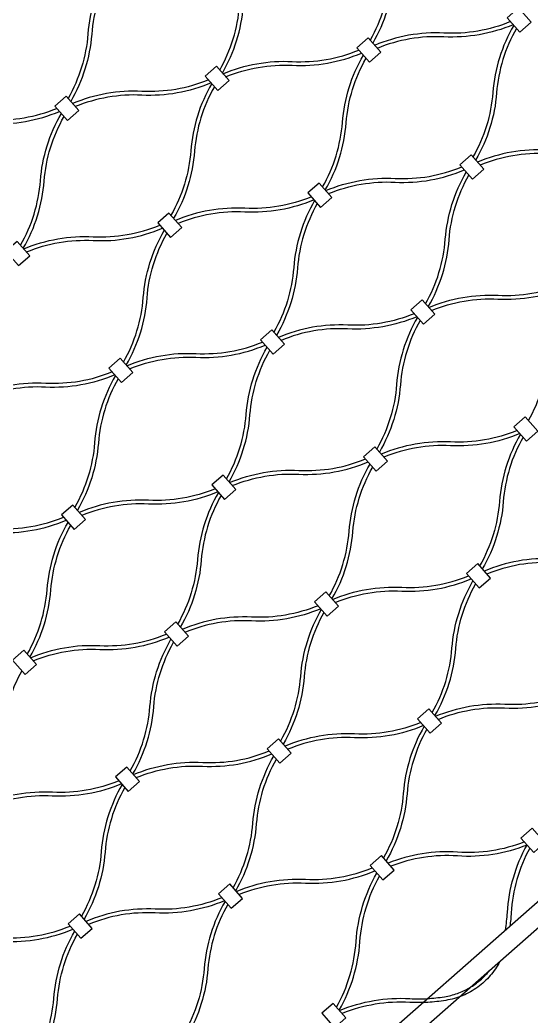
# Model space of a CAD drawing. Header units: millimetres. Extents: x 832728086 to 834530684, y 817551485 to 818349469.
# Drawn here: x 834419896.3 to 834420100.6, y 817818011.9 to 817818410.2 of the extents above; entities that cross this region are included whole.
import ezdxf

# ---------------------------------------------------------------- set-up
doc = ezdxf.new("R2010")
doc.units = ezdxf.units.MM
doc.header["$LTSCALE"] = 100
doc.layers.add('056-Railing-l', color=6, linetype='Continuous', lineweight=25)
doc.layers.add('mesh- l', color=8, linetype='Continuous')

msp = doc.modelspace()

# ---------------------------------------------------------------- linework, layer by layer
at = {"layer": '056-Railing-l'}
for points in [[(834419902.8527, 817817881.3366), (834421009.8148, 817818855.5461)], [(834419908.138, 817817875.3311), (834421015.1, 817818849.5406)]]:
    msp.add_lwpolyline(points, dxfattribs=at)
at = {"layer": 'mesh- l'}
for points in [[(834420052.5068, 817818454.7061, 0.05643381), (834420046.8152, 817818441.76, 0.05608633), (834420044.1525, 817818427.8699, -0.05520174), (834420041.6194, 817818414.5288, -0.05548959), (834420036.2218, 817818402.0691)], [(834420053.5737, 817818453.4938, 0.05541212), (834420048.1897, 817818441.0457, 0.05509445), (834420045.6625, 817818427.7197, -0.0561917), (834420042.9938, 817818413.8146, -0.05650781), (834420037.2884, 817818400.8572)], [(834419976.1406, 817818390.1145, 0.05541212), (834419981.5246, 817818402.5627, 0.05509445), (834419984.0518, 817818415.8887, -0.0561917), (834419986.7205, 817818429.7938, -0.05650781), (834419992.4259, 817818442.7512)], [(834419977.2075, 817818388.9023, 0.05643381), (834419982.8991, 817818401.8484, 0.05608633), (834419985.5618, 817818415.7385, -0.05520174), (834419988.0949, 817818429.0796, -0.05548959), (834419993.4925, 817818441.5393)], [(834419931.8136, 817818431.4, 0.05643381), (834419926.122, 817818418.454, 0.05608633), (834419923.4593, 817818404.5639, -0.05520174), (834419920.9262, 817818391.2228, -0.05548959), (834419915.5286, 817818378.7631)], [(834419932.8805, 817818430.1878, 0.05541212), (834419927.4965, 817818417.7397, 0.05509445), (834419924.9693, 817818404.4137, -0.0561917), (834419922.3006, 817818390.5086, -0.05650781), (834419916.5952, 817818377.5511)], [(834420092.3297, 817818409.4566, -0.05541212), (834420079.2984, 817818405.698, -0.05509445), (834420065.7593, 817818404.8843, 0.0561917), (834420051.6278, 817818404.0041, 0.05650781), (834420038.0505, 817818399.9913)], [(834420093.3966, 817818408.2444, -0.05643381), (834420079.8323, 817818404.2438, -0.05608633), (834420065.7164, 817818403.3675, 0.05520174), (834420052.1616, 817818402.55, 0.05548959), (834420039.1171, 817818398.7793)], [(834420093.6273, 817818407.9822, 0.05643381), (834420087.9357, 817818395.0361, 0.05608633), (834420085.273, 817818381.146, -0.05520174), (834420082.7399, 817818367.8049, -0.05548959), (834420077.3424, 817818355.3452)], [(834420094.6942, 817818406.7699, 0.05541212), (834420089.3103, 817818394.3218, 0.05509445), (834420086.783, 817818380.9958, -0.0561917), (834420084.1143, 817818367.0907, -0.05650781), (834420078.409, 817818354.1333)], [(834419977.4383, 817818388.6401, -0.05643381), (834419991.0025, 817818392.6407, -0.05608633), (834420005.1184, 817818393.517, 0.05520174), (834420018.6732, 817818394.3345, 0.05548959), (834420031.7177, 817818398.1052)], [(834419978.5051, 817818387.4279, -0.05541212), (834419991.5364, 817818391.1865, -0.05509445), (834420005.0755, 817818392.0002, 0.0561917), (834420019.207, 817818392.8804, 0.05650781), (834420032.7843, 817818396.8932)], [(834420017.2612, 817818343.3907, 0.05541212), (834420022.6451, 817818355.8388, 0.05509445), (834420025.1724, 817818369.1648, -0.0561917), (834420027.841, 817818383.0699, -0.05650781), (834420033.5464, 817818396.0273)], [(834420018.328, 817818342.1784, 0.05643381), (834420024.0196, 817818355.1245, 0.05608633), (834420026.6823, 817818369.0146, -0.05520174), (834420029.2154, 817818382.3557, -0.05548959), (834420034.613, 817818394.8154)], [(834419971.6365, 817818386.1506, -0.05541212), (834419958.6052, 817818382.3919, -0.05509445), (834419945.0661, 817818381.5783, 0.0561917), (834419930.9346, 817818380.698, 0.05650781), (834419917.3573, 817818376.6852)], [(834419972.7034, 817818384.9384, -0.05643381), (834419959.1391, 817818380.9378, -0.05608633), (834419945.0232, 817818380.0615, 0.05520174), (834419931.4684, 817818379.244, 0.05548959), (834419918.4239, 817818375.4733)], [(834419972.9341, 817818384.6761, 0.05643381), (834419967.2425, 817818371.7301, 0.05608633), (834419964.5798, 817818357.84, -0.05520174), (834419962.0467, 817818344.4989, -0.05548959), (834419956.6492, 817818332.0392)], [(834419974.001, 817818383.4639, 0.05541212), (834419968.6171, 817818371.0158, 0.05509445), (834419966.0898, 817818357.6898, -0.0561917), (834419963.4211, 817818343.7847, -0.05650781), (834419957.7158, 817818330.8273)], [(834419856.7451, 817818365.3341, -0.05643381), (834419870.3093, 817818369.3347, -0.05608633), (834419884.4252, 817818370.211, 0.05520174), (834419897.98, 817818371.0284, 0.05548959), (834419911.0245, 817818374.7991)], [(834419857.8119, 817818364.1219, -0.05541212), (834419870.8432, 817818367.8805, -0.05509445), (834419884.3823, 817818368.6941, 0.0561917), (834419898.5138, 817818369.5744, 0.05650781), (834419912.0911, 817818373.5872)], [(834419896.568, 817818320.0846, 0.05541212), (834419901.9519, 817818332.5328, 0.05509445), (834419904.4792, 817818345.8587, -0.0561917), (834419907.1478, 817818359.7639, -0.05650781), (834419912.8532, 817818372.7213)], [(834419897.6348, 817818318.8724, 0.05643381), (834419903.3264, 817818331.8185, 0.05608633), (834419905.9891, 817818345.7086, -0.05520174), (834419908.5222, 817818359.0497, -0.05548959), (834419913.9198, 817818371.5094)], [(834420133.4502, 817818362.7327, -0.05541212), (834420120.4189, 817818358.9741, -0.05509445), (834420106.8798, 817818358.1604, 0.0561917), (834420092.7483, 817818357.2802, 0.05650781), (834420079.171, 817818353.2674)], [(834420134.5171, 817818361.5205, -0.05643381), (834420120.9528, 817818357.5199, -0.05608633), (834420106.8369, 817818356.6436, 0.05520174), (834420093.2821, 817818355.8261, 0.05548959), (834420080.2376, 817818352.0555)], [(834420018.5588, 817818341.9162, -0.05643381), (834420032.1231, 817818345.9168, -0.05608633), (834420046.2389, 817818346.7931, 0.05520174), (834420059.7937, 817818347.6106, 0.05548959), (834420072.8383, 817818351.3813)], [(834420019.6256, 817818340.704, -0.05541212), (834420032.6569, 817818344.4626, -0.05509445), (834420046.196, 817818345.2763, 0.0561917), (834420060.3275, 817818346.1565, 0.05650781), (834420073.9048, 817818350.1693)], [(834420058.3817, 817818296.6668, 0.05541212), (834420063.7656, 817818309.1149, 0.05509445), (834420066.2929, 817818322.4409, -0.0561917), (834420068.9615, 817818336.346, -0.05650781), (834420074.6669, 817818349.3034)], [(834420059.4485, 817818295.4545, 0.05643381), (834420065.1401, 817818308.4006, 0.05608633), (834420067.8029, 817818322.2907, -0.05520174), (834420070.336, 817818335.6318, -0.05548959), (834420075.7335, 817818348.0915)], [(834420012.757, 817818339.4267, -0.05541212), (834419999.7257, 817818335.668, -0.05509445), (834419986.1866, 817818334.8544, 0.0561917), (834419972.0551, 817818333.9742, 0.05650781), (834419958.4778, 817818329.9614)], [(834420013.8239, 817818338.2145, -0.05643381), (834420000.2596, 817818334.2139, -0.05608633), (834419986.1437, 817818333.3376, 0.05520174), (834419972.5889, 817818332.5201, 0.05548959), (834419959.5444, 817818328.7494)], [(834420014.0547, 817818337.9523, 0.05643381), (834420008.3631, 817818325.0062, 0.05608633), (834420005.7003, 817818311.1161, -0.05520174), (834420003.1672, 817818297.775, -0.05548959), (834419997.7697, 817818285.3153)], [(834420015.1215, 817818336.74, 0.05541212), (834420009.7376, 817818324.2919, 0.05509445), (834420007.2103, 817818310.9659, -0.0561917), (834420004.5417, 817818297.0608, -0.05650781), (834419998.8363, 817818284.1034)], [(834419897.8656, 817818318.6102, -0.05643381), (834419911.4299, 817818322.6108, -0.05608633), (834419925.5457, 817818323.4871, 0.05520174), (834419939.1005, 817818324.3045, 0.05548959), (834419952.1451, 817818328.0752)], [(834419898.9324, 817818317.398, -0.05541212), (834419911.9637, 817818321.1566, -0.05509445), (834419925.5028, 817818321.9702, 0.0561917), (834419939.6343, 817818322.8505, 0.05650781), (834419953.2117, 817818326.8633)], [(834419937.6885, 817818273.3607, 0.05541212), (834419943.0724, 817818285.8089, 0.05509445), (834419945.5997, 817818299.1348, -0.0561917), (834419948.2683, 817818313.04, -0.05650781), (834419953.9737, 817818325.9974)], [(834419938.7553, 817818272.1485, 0.05643381), (834419944.4469, 817818285.0946, 0.05608633), (834419947.1097, 817818298.9847, -0.05520174), (834419949.6428, 817818312.3258, -0.05548959), (834419955.0403, 817818324.7855)], [(834420059.6793, 817818295.1923, -0.05643381), (834420073.2436, 817818299.1929, -0.05608633), (834420087.3595, 817818300.0692, 0.05520174), (834420100.9143, 817818300.8867, 0.05548959), (834420113.9588, 817818304.6574)], [(834420060.7461, 817818293.9801, -0.05541212), (834420073.7775, 817818297.7388, -0.05509445), (834420087.3165, 817818298.5524, 0.0561917), (834420101.4481, 817818299.4326, 0.05650781), (834420115.0254, 817818303.4454)], [(834420099.5022, 817818249.9429, 0.05541212), (834420104.8861, 817818262.391, 0.05509445), (834420107.4134, 817818275.717, -0.0561917), (834420110.082, 817818289.6221, -0.05650781), (834420115.7874, 817818302.5795)], [(834420053.8776, 817818292.7028, -0.05541212), (834420040.8462, 817818288.9442, -0.05509445), (834420027.3072, 817818288.1305, 0.0561917), (834420013.1757, 817818287.2503, 0.05650781), (834419999.5983, 817818283.2375)], [(834420054.9444, 817818291.4906, -0.05643381), (834420041.3801, 817818287.49, -0.05608633), (834420027.2643, 817818286.6137, 0.05520174), (834420013.7095, 817818285.7962, 0.05548959), (834420000.6649, 817818282.0255)], [(834420055.1752, 817818291.2284, 0.05643381), (834420049.4836, 817818278.2823, 0.05608633), (834420046.8208, 817818264.3922, -0.05520174), (834420044.2877, 817818251.0511, -0.05548959), (834420038.8902, 817818238.5914)], [(834420056.242, 817818290.0161, 0.05541212), (834420050.8581, 817818277.568, 0.05509445), (834420048.3308, 817818264.242, -0.0561917), (834420045.6622, 817818250.3369, -0.05650781), (834420039.9568, 817818237.3795)], [(834419938.9861, 817818271.8863, -0.05643381), (834419952.5504, 817818275.8869, -0.05608633), (834419966.6663, 817818276.7632, 0.05520174), (834419980.2211, 817818277.5807, 0.05548959), (834419993.2656, 817818281.3514)], [(834419940.0529, 817818270.6741, -0.05541212), (834419953.0843, 817818274.4327, -0.05509445), (834419966.6233, 817818275.2464, 0.0561917), (834419980.7549, 817818276.1266, 0.05650781), (834419994.3322, 817818280.1394)], [(834419978.809, 817818226.6369, 0.05541212), (834419984.1929, 817818239.085, 0.05509445), (834419986.7202, 817818252.411, -0.0561917), (834419989.3888, 817818266.3161, -0.05650781), (834419995.0942, 817818279.2735)], [(834419979.8758, 817818225.4246, 0.05643381), (834419985.5675, 817818238.3707, 0.05608633), (834419988.2302, 817818252.2608, -0.05520174), (834419990.7633, 817818265.6019, -0.05548959), (834419996.1608, 817818278.0616)], [(834419933.1844, 817818269.3968, -0.05541212), (834419920.153, 817818265.6381, -0.05509445), (834419906.614, 817818264.8245, 0.0561917), (834419892.4825, 817818263.9442, 0.05650781), (834419878.9051, 817818259.9314)], [(834419934.2512, 817818268.1846, -0.05643381), (834419920.6869, 817818264.184, -0.05608633), (834419906.5711, 817818263.3077, 0.05520174), (834419893.0163, 817818262.4902, 0.05548959), (834419879.9717, 817818258.7195)], [(834419934.482, 817818267.9223, 0.05643381), (834419928.7904, 817818254.9763, 0.05608633), (834419926.1276, 817818241.0862, -0.05520174), (834419923.5946, 817818227.7451, -0.05548959), (834419918.197, 817818215.2854)], [(834419935.5488, 817818266.7101, 0.05541212), (834419930.1649, 817818254.262, 0.05509445), (834419927.6376, 817818240.936, -0.0561917), (834419924.969, 817818227.0309, -0.05650781), (834419919.2636, 817818214.0735)], [(834420094.9981, 817818245.9789, -0.05541212), (834420081.9668, 817818242.2203, -0.05509445), (834420068.4277, 817818241.4066, 0.0561917), (834420054.2962, 817818240.5264, 0.05650781), (834420040.7189, 817818236.5136)], [(834420096.0649, 817818244.7667, -0.05643381), (834420082.5006, 817818240.7661, -0.05608633), (834420068.3848, 817818239.8898, 0.05520174), (834420054.83, 817818239.0723, 0.05548959), (834420041.7855, 817818235.3016)], [(834420096.2957, 817818244.5045, 0.05643381), (834420090.6041, 817818231.5584, 0.05608633), (834420087.9414, 817818217.6683, -0.05520174), (834420085.4083, 817818204.3272, -0.05548959), (834420080.0107, 817818191.8675)], [(834420097.3626, 817818243.2923, 0.05541212), (834420091.9786, 817818230.8441, 0.05509445), (834420089.4514, 817818217.5182, -0.0561917), (834420086.7827, 817818203.613, -0.05650781), (834420081.0773, 817818190.6556)], [(834419980.1066, 817818225.1624, -0.05643381), (834419993.6709, 817818229.163, -0.05608633), (834420007.7868, 817818230.0393, 0.05520174), (834420021.3416, 817818230.8568, 0.05548959), (834420034.3861, 817818234.6275)], [(834419981.1735, 817818223.9502, -0.05541212), (834419994.2048, 817818227.7088, -0.05509445), (834420007.7439, 817818228.5225, 0.0561917), (834420021.8754, 817818229.4027, 0.05650781), (834420035.4527, 817818233.4155)], [(834420019.9295, 817818179.913, 0.05541212), (834420025.3134, 817818192.3611, 0.05509445), (834420027.8407, 817818205.6871, -0.0561917), (834420030.5094, 817818219.5922, -0.05650781), (834420036.2147, 817818232.5496)], [(834420020.9964, 817818178.7007, 0.05643381), (834420026.688, 817818191.6468, 0.05608633), (834420029.3507, 817818205.5369, -0.05520174), (834420031.8838, 817818218.878, -0.05548959), (834420037.2813, 817818231.3377)], [(834419974.3049, 817818222.6729, -0.05541212), (834419961.2736, 817818218.9142, -0.05509445), (834419947.7345, 817818218.1006, 0.0561917), (834419933.603, 817818217.2204, 0.05650781), (834419920.0257, 817818213.2076)], [(834419975.3717, 817818221.4607, -0.05643381), (834419961.8075, 817818217.4601, -0.05608633), (834419947.6916, 817818216.5838, 0.05520174), (834419934.1368, 817818215.7663, 0.05548959), (834419921.0923, 817818211.9956)], [(834419975.6025, 817818221.1985, 0.05643381), (834419969.9109, 817818208.2524, 0.05608633), (834419967.2482, 817818194.3623, -0.05520174), (834419964.7151, 817818181.0212, -0.05548959), (834419959.3175, 817818168.5615)], [(834419976.6694, 817818219.9862, 0.05541212), (834419971.2854, 817818207.5381, 0.05509445), (834419968.7582, 817818194.2121, -0.0561917), (834419966.0895, 817818180.307, -0.05650781), (834419960.3841, 817818167.3496)], [(834419859.4134, 817818201.8564, -0.05643381), (834419872.9777, 817818205.857, -0.05608633), (834419887.0936, 817818206.7333, 0.05520174), (834419900.6484, 817818207.5507, 0.05548959), (834419913.6929, 817818211.3214)], [(834419860.4803, 817818200.6442, -0.05541212), (834419873.5116, 817818204.4028, -0.05509445), (834419887.0507, 817818205.2164, 0.0561917), (834419901.1822, 817818206.0967, 0.05650781), (834419914.7595, 817818210.1095)], [(834419899.2363, 817818156.6069, 0.05541212), (834419904.6202, 817818169.0551, 0.05509445), (834419907.1475, 817818182.381, -0.0561917), (834419909.8162, 817818196.2862, -0.05650781), (834419915.5216, 817818209.2436)], [(834419900.3032, 817818155.3947, 0.05643381), (834419905.9948, 817818168.3408, 0.05608633), (834419908.6575, 817818182.2309, -0.05520174), (834419911.1906, 817818195.572, -0.05548959), (834419916.5881, 817818208.0317)], [(834420136.1186, 817818199.255, -0.05541212), (834420123.0873, 817818195.4964, -0.05509445), (834420109.5482, 817818194.6828, 0.0561917), (834420095.4167, 817818193.8025, 0.05650781), (834420081.8394, 817818189.7897)], [(834420137.1855, 817818198.0428, -0.05643381), (834420123.6212, 817818194.0422, -0.05608633), (834420109.5053, 817818193.1659, 0.05520174), (834420095.9505, 817818192.3485, 0.05548959), (834420082.906, 817818188.5778)], [(834420021.2271, 817818178.4385, -0.05643381), (834420034.7914, 817818182.4391, -0.05608633), (834420048.9073, 817818183.3154, 0.05520174), (834420062.4621, 817818184.1329, 0.05548959), (834420075.5066, 817818187.9036)], [(834420022.294, 817818177.2263, -0.05541212), (834420035.3253, 817818180.985, -0.05509445), (834420048.8644, 817818181.7986, 0.0561917), (834420062.9959, 817818182.6788, 0.05650781), (834420076.5732, 817818186.6916)], [(834420061.05, 817818133.1891, 0.05541212), (834420066.434, 817818145.6372, 0.05509445), (834420068.9612, 817818158.9632, -0.0561917), (834420071.6299, 817818172.8683, -0.05650781), (834420077.3353, 817818185.8257)], [(834420062.1169, 817818131.9769, 0.05643381), (834420067.8085, 817818144.9229, 0.05608633), (834420070.4712, 817818158.813, -0.05520174), (834420073.0043, 817818172.1541, -0.05548959), (834420078.4019, 817818184.6138)], [(834420015.4254, 817818175.949, -0.05541212), (834420002.3941, 817818172.1904, -0.05509445), (834419988.855, 817818171.3767, 0.0561917), (834419974.7235, 817818170.4965, 0.05650781), (834419961.1462, 817818166.4837)], [(834420016.4923, 817818174.7368, -0.05643381), (834420002.928, 817818170.7362, -0.05608633), (834419988.8121, 817818169.8599, 0.05520174), (834419975.2573, 817818169.0424, 0.05548959), (834419962.2128, 817818165.2717)], [(834420016.723, 817818174.4746, 0.05643381), (834420011.0314, 817818161.5285, 0.05608633), (834420008.3687, 817818147.6384, -0.05520174), (834420005.8356, 817818134.2973, -0.05548959), (834420000.4381, 817818121.8376)], [(834420017.7899, 817818173.2623, 0.05541212), (834420012.406, 817818160.8142, 0.05509445), (834420009.8787, 817818147.4882, -0.0561917), (834420007.21, 817818133.5831, -0.05650781), (834420001.5046, 817818120.6257)], [(834419900.5339, 817818155.1325, -0.05643381), (834419914.0982, 817818159.1331, -0.05608633), (834419928.2141, 817818160.0094, 0.05520174), (834419941.7689, 817818160.8269, 0.05548959), (834419954.8134, 817818164.5975)], [(834419901.6008, 817818153.9203, -0.05541212), (834419914.6321, 817818157.6789, -0.05509445), (834419928.1712, 817818158.4926, 0.0561917), (834419942.3027, 817818159.3728, 0.05650781), (834419955.88, 817818163.3856)], [(834419940.3568, 817818109.8831, 0.05541212), (834419945.7408, 817818122.3312, 0.05509445), (834419948.268, 817818135.6572, -0.0561917), (834419950.9367, 817818149.5623, -0.05650781), (834419956.6421, 817818162.5197)], [(834419941.4237, 817818108.6708, 0.05643381), (834419947.1153, 817818121.6169, 0.05608633), (834419949.778, 817818135.507, -0.05520174), (834419952.3111, 817818148.8481, -0.05548959), (834419957.7087, 817818161.3078)], [(834419897.0967, 817818149.9563, 0.05541212), (834419891.7128, 817818137.5082, 0.05509445), (834419889.1855, 817818124.1822, -0.0561917), (834419886.5168, 817818110.2771, -0.05650781), (834419880.8115, 817818097.3197)], [(834420062.3477, 817818131.7146, -0.05643381), (834420075.9119, 817818135.7152, -0.05608633), (834420090.0278, 817818136.5915, 0.05520174), (834420103.5826, 817818137.409, 0.05548959), (834420116.6271, 817818141.1797)], [(834420063.4145, 817818130.5024, -0.05541212), (834420076.4458, 817818134.2611, -0.05509445), (834420089.9849, 817818135.0747, 0.0561917), (834420104.1164, 817818135.955, 0.05650781), (834420117.6937, 817818139.9678)], [(834420056.5459, 817818129.2251, -0.05541212), (834420043.5146, 817818125.4665, -0.05509445), (834420029.9755, 817818124.6528, 0.0561917), (834420015.844, 817818123.7726, 0.05650781), (834420002.2667, 817818119.7598)], [(834420057.6128, 817818128.0129, -0.05643381), (834420044.0485, 817818124.0123, -0.05608633), (834420029.9326, 817818123.136, 0.05520174), (834420016.3778, 817818122.3185, 0.05548959), (834420003.3333, 817818118.5478)], [(834420057.8435, 817818127.7507, 0.05643381), (834420052.1519, 817818114.8046, 0.05608633), (834420049.4892, 817818100.9145, -0.05520174), (834420046.9561, 817818087.5734, -0.05548959), (834420041.5586, 817818075.1137)], [(834420058.9104, 817818126.5385, 0.05541212), (834420053.5265, 817818114.0903, 0.05509445), (834420050.9992, 817818100.7643, -0.0561917), (834420048.3306, 817818086.8592, -0.05650781), (834420042.6252, 817818073.9018)], [(834419941.6545, 817818108.4086, -0.05643381), (834419955.2187, 817818112.4092, -0.05608633), (834419969.3346, 817818113.2855, 0.05520174), (834419982.8894, 817818114.103, 0.05548959), (834419995.9339, 817818117.8737)], [(834419942.7213, 817818107.1964, -0.05541212), (834419955.7526, 817818110.955, -0.05509445), (834419969.2917, 817818111.7687, 0.0561917), (834419983.4232, 817818112.6489, 0.05650781), (834419997.0005, 817818116.6617)], [(834419981.4774, 817818063.1592, 0.05541212), (834419986.8613, 817818075.6073, 0.05509445), (834419989.3886, 817818088.9333, -0.0561917), (834419992.0572, 817818102.8384, -0.05650781), (834419997.7626, 817818115.7958)], [(834419982.5442, 817818061.9469, 0.05643381), (834419988.2358, 817818074.893, 0.05608633), (834419990.8986, 817818088.7831, -0.05520174), (834419993.4316, 817818102.1242, -0.05548959), (834419998.8292, 817818114.5839)], [(834419935.8527, 817818105.9191, -0.05541212), (834419922.8214, 817818102.1604, -0.05509445), (834419909.2823, 817818101.3468, 0.0561917), (834419895.1508, 817818100.4666, 0.05650781), (834419881.5735, 817818096.4538)], [(834419936.9196, 817818104.7069, -0.05643381), (834419923.3553, 817818100.7063, -0.05608633), (834419909.2394, 817818099.83, 0.05520174), (834419895.6846, 817818099.0125, 0.05548959), (834419882.6401, 817818095.2418)], [(834419937.1504, 817818104.4447, 0.05643381), (834419931.4587, 817818091.4986, 0.05608633), (834419928.796, 817818077.6085, -0.05520174), (834419926.2629, 817818064.2674, -0.05548959), (834419920.8654, 817818051.8077)], [(834419938.2172, 817818103.2324, 0.05541212), (834419932.8333, 817818090.7843, 0.05509445), (834419930.306, 817818077.4583, -0.0561917), (834419927.6374, 817818063.5532, -0.05650781), (834419921.932, 817818050.5958)], [(834420097.8803, 817818081.4723, -0.05599755), (834420084.7812, 817818077.9426, -0.0550563), (834420071.2235, 817818077.3819, 0.05611313), (834420057.0726, 817818076.7669, 0.05708602), (834420043.423, 817818072.9952)], [(834420098.953, 817818080.2535, -0.05708602), (834420085.3033, 817818076.4818, -0.05611313), (834420071.1525, 817818075.8668, 0.0550563), (834420057.5948, 817818075.3061, 0.05599755), (834420044.4957, 817818071.7764)], [(834420090.3162, 817818046.3182, 0.01408298), (834420090.8072, 817818049.7605, 0.01401475), (834420091.1041, 817818053.2249, -0.05610981), (834420093.4943, 817818067.1863, -0.05708383), (834420098.953, 817818080.2535)], [(834420100.0271, 817818079.036, 0.05599537), (834420094.8777, 817818066.4846, 0.05505305), (834420092.6161, 817818053.1048, -0.01031216), (834420092.4116, 817818050.4907, -0.0103492), (834420092.0992, 817818047.8874)], [(834419982.775, 817818061.6847, -0.05643381), (834419996.3393, 817818065.6853, -0.05608633), (834420010.4551, 817818066.5616, 0.05520174), (834420024.0099, 817818067.3791, 0.05548959), (834420037.0545, 817818071.1498)], [(834419983.8418, 817818060.4725, -0.05541212), (834419996.8732, 817818064.2312, -0.05509445), (834420010.4122, 817818065.0448, 0.0561917), (834420024.5437, 817818065.925, 0.05650781), (834420038.1211, 817818069.9378)], [(834420022.8118, 817818015.4063, 0.05501314), (834420028.1733, 817818028.1026, 0.05502564), (834420030.6369, 817818041.6626, -0.05608013), (834420033.2384, 817818055.8128, -0.05606721), (834420038.9189, 817818069.0313)], [(834420023.8844, 817818014.1875, 0.05606721), (834420029.5649, 817818027.406, 0.05608013), (834420032.1664, 817818041.5562, -0.05502564), (834420034.63, 817818055.1161, -0.05501314), (834420039.9915, 817818067.8125)], [(834419976.9733, 817818059.1952, -0.05541212), (834419963.9419, 817818055.4365, -0.05509445), (834419950.4029, 817818054.6229, 0.0561917), (834419936.2713, 817818053.7427, 0.05650781), (834419922.694, 817818049.7299)], [(834419978.0401, 817818057.983, -0.05643381), (834419964.4758, 817818053.9824, -0.05608633), (834419950.3599, 817818053.1061, 0.05520174), (834419936.8051, 817818052.2886, 0.05548959), (834419923.7606, 817818048.5179)], [(834419978.2709, 817818057.7208, 0.05643381), (834419972.5793, 817818044.7747, 0.05608633), (834419969.9165, 817818030.8846, -0.05520174), (834419967.3834, 817818017.5435, -0.05548959), (834419961.9859, 817818005.0838)], [(834419979.3377, 817818056.5085, 0.05541212), (834419973.9538, 817818044.0604, 0.05509445), (834419971.4265, 817818030.7344, -0.0561917), (834419968.7579, 817818016.8293, -0.05650781), (834419963.0525, 817818003.8719)], [(834419862.0818, 817818038.3787, -0.05643381), (834419875.6461, 817818042.3793, -0.05608633), (834419889.7619, 817818043.2556, 0.05520174), (834419903.3167, 817818044.0731, 0.05548959), (834419916.3613, 817818047.8437)], [(834419863.1486, 817818037.1665, -0.05541212), (834419876.18, 817818040.9251, -0.05509445), (834419889.719, 817818041.7388, 0.0561917), (834419903.8505, 817818042.619, 0.05650781), (834419917.4279, 817818046.6318)], [(834419901.9047, 817817993.1292, 0.05541212), (834419907.2886, 817818005.5774, 0.05509445), (834419909.8159, 817818018.9034, -0.0561917), (834419912.4845, 817818032.8085, -0.05650781), (834419918.1899, 817818045.7659)], [(834419902.9715, 817817991.917, 0.05643381), (834419908.6631, 817818004.8631, 0.05608633), (834419911.3259, 817818018.7532, -0.05520174), (834419913.859, 817818032.0943, -0.05548959), (834419919.2565, 817818044.554)], [(834420088.0538, 817818033.6702, -0.05861222), (834420084.2469, 817818028.0204, -0.05918417), (834420079.2283, 817818023.4146, -0.02931437), (834420076.3315, 817818021.5754, -0.02849813), (834420073.2416, 817818020.0824, -0.02885982), (834420069.8961, 817818018.9162, -0.02750146), (834420066.4402, 817818018.1335, -0.0280161), (834420059.2805, 817818017.3303, -0.02801983), (834420052.076, 817818017.3327, 0.05502888), (834420038.3141, 817818016.5944, 0.05501523), (834420025.0446, 817818012.8724)], [(834420023.9705, 817818014.0898, -0.05606931), (834420037.7981, 817818018.0626, -0.05608344), (834420052.1628, 817818018.8635, 0.02749376), (834420059.0638, 817818018.854, 0.02749016), (834420065.9242, 817818019.6018, 0.04358453), (834420071.1216, 817818020.9325, 0.04703204), (834420075.9914, 817818023.1762, 0.04662132), (834420080.2146, 817818026.1843, 0.04736718), (834420083.8014, 817818029.9277)]]:
    msp.add_lwpolyline(points, format="xyb", dxfattribs=at)
for points in [[(834420100.5481, 817818409.2001), (834420095.484, 817818414.9544), (834420090.9799, 817818410.9904), (834420096.044, 817818405.2362)], [(834420040.5052, 817818397.2021), (834420035.441, 817818402.9563), (834420030.9369, 817818398.9924), (834420036.0011, 817818393.2381)], [(834419979.8549, 817818385.8941), (834419974.7908, 817818391.6483), (834419970.2867, 817818387.6844), (834419975.3508, 817818381.9301)], [(834419979.8549, 817818385.8941), (834419974.7908, 817818391.6483), (834419970.2867, 817818387.6844), (834419975.3508, 817818381.9301)], [(834419919.812, 817818373.8961), (834419914.7478, 817818379.6503), (834419910.2437, 817818375.6864), (834419915.3079, 817818369.9321)], [(834420081.6257, 817818350.4782), (834420076.5615, 817818356.2325), (834420072.0574, 817818352.2685), (834420077.1216, 817818346.5143)], [(834420020.9755, 817818339.1702), (834420015.9113, 817818344.9244), (834420011.4072, 817818340.9605), (834420016.4714, 817818335.2062)], [(834420020.9755, 817818339.1702), (834420015.9113, 817818344.9244), (834420011.4072, 817818340.9605), (834420016.4714, 817818335.2062)], [(834419960.9325, 817818327.1722), (834419955.8683, 817818332.9264), (834419951.3642, 817818328.9625), (834419956.4284, 817818323.2082)], [(834419900.2823, 817818315.8642), (834419895.2181, 817818321.6184), (834419890.714, 817818317.6545), (834419895.7782, 817818311.9002)], [(834420062.096, 817818292.4463), (834420057.0318, 817818298.2006), (834420052.5277, 817818294.2366), (834420057.5919, 817818288.4824)], [(834420062.096, 817818292.4463), (834420057.0318, 817818298.2006), (834420052.5277, 817818294.2366), (834420057.5919, 817818288.4824)], [(834420002.053, 817818280.4483), (834419996.9889, 817818286.2025), (834419992.4847, 817818282.2386), (834419997.5489, 817818276.4843)], [(834419941.4028, 817818269.1403), (834419936.3386, 817818274.8945), (834419931.8345, 817818270.9306), (834419936.8987, 817818265.1763)], [(834420103.2165, 817818245.7224), (834420098.1524, 817818251.4767), (834420093.6482, 817818247.5127), (834420098.7124, 817818241.7585)], [(834420103.2165, 817818245.7224), (834420098.1524, 817818251.4767), (834420093.6482, 817818247.5127), (834420098.7124, 817818241.7585)], [(834420043.1735, 817818233.7244), (834420038.1094, 817818239.4786), (834420033.6053, 817818235.5147), (834420038.6694, 817818229.7605)], [(834419982.5233, 817818222.4164), (834419977.4592, 817818228.1706), (834419972.955, 817818224.2067), (834419978.0192, 817818218.4524)], [(834419922.4803, 817818210.4184), (834419917.4162, 817818216.1726), (834419912.9121, 817818212.2087), (834419917.9762, 817818206.4544)], [(834420084.2941, 817818187.0005), (834420079.2299, 817818192.7548), (834420074.7258, 817818188.7908), (834420079.7899, 817818183.0366)], [(834420023.6438, 817818175.6925), (834420018.5797, 817818181.4468), (834420014.0756, 817818177.4828), (834420019.1397, 817818171.7286)], [(834419963.6009, 817818163.6945), (834419958.5367, 817818169.4487), (834419954.0326, 817818165.4848), (834419959.0968, 817818159.7305)], [(834419902.9506, 817818152.3865), (834419897.8865, 817818158.1407), (834419893.3824, 817818154.1768), (834419898.4465, 817818148.4225)], [(834419902.9506, 817818152.3865), (834419897.8865, 817818158.1407), (834419893.3824, 817818154.1768), (834419898.4465, 817818148.4225)], [(834420064.7644, 817818128.9686), (834420059.7002, 817818134.7229), (834420055.1961, 817818130.7589), (834420060.2602, 817818125.0047)], [(834420004.7214, 817818116.9706), (834419999.6572, 817818122.7248), (834419995.1531, 817818118.7609), (834420000.2173, 817818113.0067)], [(834419944.0712, 817818105.6626), (834419939.007, 817818111.4168), (834419934.5029, 817818107.4529), (834419939.567, 817818101.6986)], [(834419944.0712, 817818105.6626), (834419939.007, 817818111.4168), (834419934.5029, 817818107.4529), (834419939.567, 817818101.6986)], [(834420096.5341, 817818083.002), (834420101.5982, 817818077.2477), (834420106.1023, 817818081.2117), (834420101.0382, 817818086.9659)], [(834420036.2736, 817818072.037), (834420041.3378, 817818066.2828), (834420045.8419, 817818070.2467), (834420040.7777, 817818076.001)], [(834420045.8419, 817818070.2467), (834420040.7777, 817818076.001), (834420036.2736, 817818072.037), (834420041.3378, 817818066.2828)], [(834419985.1917, 817818058.9387), (834419980.1275, 817818064.6929), (834419975.6234, 817818060.729), (834419980.6876, 817818054.9748)], [(834419985.1917, 817818058.9387), (834419980.1275, 817818064.6929), (834419975.6234, 817818060.729), (834419980.6876, 817818054.9748)], [(834419925.1487, 817818046.9407), (834419920.0846, 817818052.6949), (834419915.5804, 817818048.731), (834419920.6446, 817818042.9767)], [(834420016.9614, 817818012.9721), (834420022.0256, 817818007.2178), (834420026.5297, 817818011.1818), (834420021.4655, 817818016.936)]]:
    msp.add_lwpolyline(points, close=True, dxfattribs=at)
for points in [[(834420035.441, 817818402.9563), (834420030.9369, 817818398.9924)], [(834420040.5052, 817818397.2021), (834420035.441, 817818402.9563)], [(834420030.9369, 817818398.9924), (834420036.0011, 817818393.2381)], [(834420036.0011, 817818393.2381), (834420040.5052, 817818397.2021)], [(834419914.7478, 817818379.6503), (834419910.2437, 817818375.6864)], [(834419919.812, 817818373.8961), (834419914.7478, 817818379.6503)], [(834419910.2437, 817818375.6864), (834419915.3079, 817818369.9321)], [(834419915.3079, 817818369.9321), (834419919.812, 817818373.8961)], [(834420076.5615, 817818356.2325), (834420072.0574, 817818352.2685)], [(834420081.6257, 817818350.4782), (834420076.5615, 817818356.2325)], [(834420072.0574, 817818352.2685), (834420077.1216, 817818346.5143)], [(834420077.1216, 817818346.5143), (834420081.6257, 817818350.4782)], [(834419955.8683, 817818332.9264), (834419951.3642, 817818328.9625)], [(834419960.9325, 817818327.1722), (834419955.8683, 817818332.9264)], [(834419951.3642, 817818328.9625), (834419956.4284, 817818323.2082)], [(834419956.4284, 817818323.2082), (834419960.9325, 817818327.1722)], [(834419996.9889, 817818286.2025), (834419992.4847, 817818282.2386)], [(834420002.053, 817818280.4483), (834419996.9889, 817818286.2025)], [(834419992.4847, 817818282.2386), (834419997.5489, 817818276.4843)], [(834419997.5489, 817818276.4843), (834420002.053, 817818280.4483)], [(834420038.1094, 817818239.4786), (834420033.6053, 817818235.5147)], [(834420043.1735, 817818233.7244), (834420038.1094, 817818239.4786)], [(834420033.6053, 817818235.5147), (834420038.6694, 817818229.7605)], [(834420038.6694, 817818229.7605), (834420043.1735, 817818233.7244)], [(834419917.4162, 817818216.1726), (834419912.9121, 817818212.2087)], [(834419922.4803, 817818210.4184), (834419917.4162, 817818216.1726)], [(834419912.9121, 817818212.2087), (834419917.9762, 817818206.4544)], [(834419917.9762, 817818206.4544), (834419922.4803, 817818210.4184)], [(834420079.2299, 817818192.7548), (834420074.7258, 817818188.7908)], [(834420084.2941, 817818187.0005), (834420079.2299, 817818192.7548)], [(834420074.7258, 817818188.7908), (834420079.7899, 817818183.0366)], [(834420079.7899, 817818183.0366), (834420084.2941, 817818187.0005)], [(834419958.5367, 817818169.4487), (834419954.0326, 817818165.4848)], [(834419963.6009, 817818163.6945), (834419958.5367, 817818169.4487)], [(834419954.0326, 817818165.4848), (834419959.0968, 817818159.7305)], [(834419959.0968, 817818159.7305), (834419963.6009, 817818163.6945)], [(834419999.6572, 817818122.7248), (834419995.1531, 817818118.7609)], [(834420004.7214, 817818116.9706), (834419999.6572, 817818122.7248)], [(834419995.1531, 817818118.7609), (834420000.2173, 817818113.0067)], [(834420000.2173, 817818113.0067), (834420004.7214, 817818116.9706)], [(834419920.0846, 817818052.6949), (834419915.5804, 817818048.731)], [(834419925.1487, 817818046.9407), (834419920.0846, 817818052.6949)], [(834419915.5804, 817818048.731), (834419920.6446, 817818042.9767)], [(834419920.6446, 817818042.9767), (834419925.1487, 817818046.9407)]]:
    msp.add_lwpolyline(points, dxfattribs=at)

doc.saveas('drawing.dxf')
